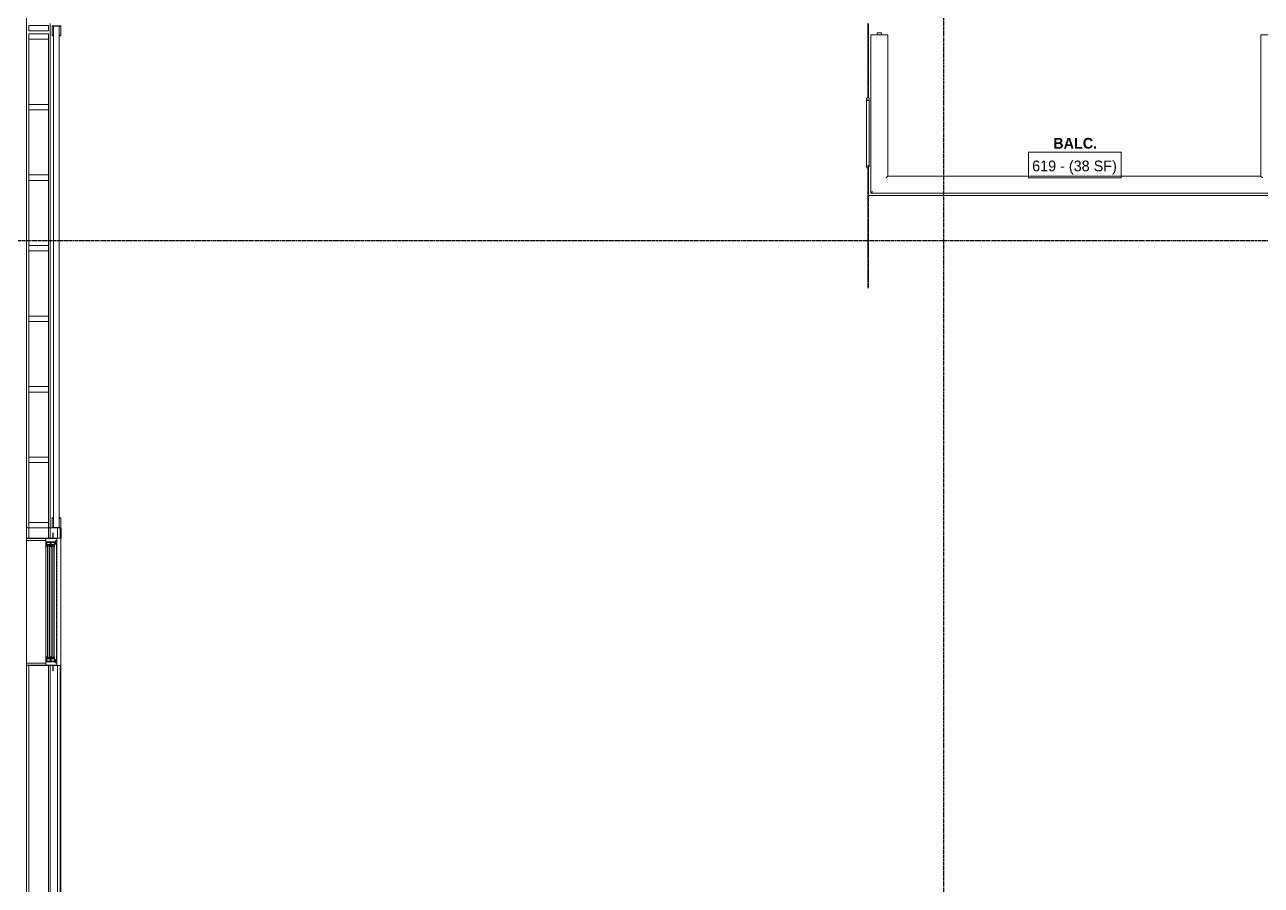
# Model space of a CAD drawing. Header units: inches. Extents: x -4093 to -1777, y 9773 to 12264.
# Drawn here: x -3410.8 to -3065.8, y 11007.4 to 11247.5 of the extents above; entities that cross this region are included whole.
import ezdxf

# ---------------------------------------------------------------- set-up
doc = ezdxf.new("R2010")
doc.units = ezdxf.units.IN
doc.header["$MEASUREMENT"] = 0
for name, pattern in [('Center 1_4_', [0.53125, 0.25, -0.09375, 0.09375, -0.09375]), ('Dash', [0.25, 0.125, -0.125]), ('Grid Line 1_2_', [0.875, 0.5, -0.125, 0.125, -0.125]), ('Hidden 1_8_', [0.1875, 0.125, -0.0625])]:
    doc.linetypes.add(name, pattern=pattern)
for name, color, linetype, lineweight in [('0-1', 7, 'Continuous', 5), ('A-AREA-IDEN', 2, 'Continuous', 9), ('A-DETL-CNTR', 5, 'Center 1_4_', 9), ('A-DETL-GENF', 92, 'Continuous', 18), ('A-DETL-GENF-HDLN', 1, 'Dash', 9), ('A-DETL-HDLN', 90, 'Hidden 1_8_', 9), ('A-FLOR-2', 192, 'Continuous', 9), ('A-FLOR-HRAL', 11, 'Continuous', 9), ('A-GLAZ', 151, 'Continuous', 18), ('A-GLAZ-1', 151, 'Continuous', 9), ('A-GLAZ-2', 151, 'Continuous', 30), ('A-GLAZ-CWMG', 51, 'Continuous', 9), ('A-WALL', 113, 'Continuous', 18), ('A-WALL-3', 113, 'Continuous', 9), ('S-BEAM', 12, 'Continuous', 9), ('S-GRID-1', 1, 'Grid Line 1_2_', 30)]:
    doc.layers.add(name, color=color, linetype=linetype, lineweight=lineweight)
doc.styles.add('Century Gothic', font='ufonts.com_century-gothic.ttf', dxfattribs={"height": 3})
doc.styles.add('Century Gothic_B', font='GOTHICB.TTF', dxfattribs={"height": 3})

# ---------------------------------------------------------------- blocks, each defined once
blk = doc.blocks.new('CTR - 1st Phase - Structure_rvt-1-BACKGROUND - 2ND FLOOR')
at = {"layer": 'S-GRID-1'}
for p, q in [((-3154.32, 9772.61), (-3154.32, 12247.5)), ((-1777.25, 11187.19), (-4076.95, 11187.19))]:
    blk.add_line(p, q, dxfattribs=at)
blk = doc.blocks.new('Rectangular Mullion - Profile_Polycarbonate_Upper and left-3362548-BACKGROUND - 2ND FLOOR')
at = {"layer": 'A-GLAZ-CWMG'}
for p, q in [((-2.75, 1.29), (0, 1.29)), ((-2.75, 0.79), (-2.75, 1.29)), ((-2.5, 0.79), (-2.75, 0.79)), ((-0.06, 1.22), (-2.69, 1.22)), ((-2.69, 1.22), (-2.69, 0.85)), ((-2.69, 0.85), (-2.5, 0.85)), ((-2.5, 0.85), (-2.5, 0.79)), ((-0.06, -1.15), (-0.06, 1.22)), ((0, 1.29), (0, -1.21)), ((-2.75, -1.21), (-2.75, -0.79)), ((-2.75, -0.79), (-2.5, -0.79)), ((0, -1.21), (-2.75, -1.21)), ((-2.5, -0.85), (-2.69, -0.85)), ((-2.69, -0.85), (-2.69, -1.15)), ((-2.69, -1.15), (-0.06, -1.15)), ((-2.5, -0.79), (-2.5, -0.85))]:
    blk.add_line(p, q, dxfattribs=at)
blk = doc.blocks.new('Rectangular Mullion - Profile_Polycarbonate_right-3362549-BACKGROUND - 2ND FLOOR')
at = {"layer": 'A-GLAZ-CWMG'}
for p, q in [((0, 1.29), (-2.75, 1.29)), ((-2.75, 1.29), (-2.75, 0.79)), ((-2.75, 0.79), (-2.5, 0.79)), ((-2.69, 0.85), (-2.69, 1.22)), ((-2.69, 1.22), (-0.06, 1.22)), ((-2.5, 0.85), (-2.69, 0.85)), ((-2.5, 0.79), (-2.5, 0.85)), ((-0.06, 1.22), (-0.06, -1.15)), ((0, -1.21), (0, 1.29)), ((-2.5, -0.79), (-2.75, -0.79)), ((-2.75, -0.79), (-2.75, -1.21)), ((-2.75, -1.21), (0, -1.21)), ((-2.69, -1.15), (-2.69, -0.85)), ((-2.69, -0.85), (-2.5, -0.85)), ((-0.06, -1.15), (-2.69, -1.15)), ((-2.5, -0.85), (-2.5, -0.79))]:
    blk.add_line(p, q, dxfattribs=at)
blk = doc.blocks.new('Rectangular Mullion - Stud - Vertical-3363278-BACKGROUND - 2ND FLOOR')
at = {"layer": 'A-GLAZ-CWMG'}
for p, q in [((-1.5, 2.75), (0, 2.75)), ((-1.5, -2.75), (-1.5, 2.75)), ((0, 2.75), (0, -2.75)), ((0, -2.75), (-1.5, -2.75))]:
    blk.add_line(p, q, dxfattribs=at)
blk = doc.blocks.new('Rectangular Mullion - Stud - Vertical-3363279-BACKGROUND - 2ND FLOOR')
at = {"layer": 'A-GLAZ-CWMG'}
for p, q in [((-1.5, 2.75), (-1.5, -2.75)), ((0, 2.75), (-1.5, 2.75)), ((0, -2.75), (0, 2.75)), ((-1.5, -2.75), (0, -2.75))]:
    blk.add_line(p, q, dxfattribs=at)
blk = doc.blocks.new('Rectangular Mullion - Stud - Base_Head-1991713-BACKGROUND - 2ND FLOOR')
at = {"layer": 'A-GLAZ-CWMG'}
for p, q in [((-3409.67, 11243.46), (-3409.67, 11225.28)), ((-3404.17, 11225.28), (-3404.17, 11243.46))]:
    blk.add_line(p, q, dxfattribs=at)
blk = doc.blocks.new('Rectangular Mullion - Stud - Base_Head-1769174-BACKGROUND - 2ND FLOOR')
at = {"layer": 'A-GLAZ-CWMG'}
for p, q in [((-3409.67, 11223.78), (-3409.67, 11205.59)), ((-3404.17, 11205.59), (-3404.17, 11223.78))]:
    blk.add_line(p, q, dxfattribs=at)
blk = doc.blocks.new('Rectangular Mullion - Stud - Vertical-3363281-BACKGROUND - 2ND FLOOR')
at = {"layer": 'A-GLAZ-CWMG'}
for p, q in [((0, 2.75), (1.5, 2.75)), ((0, -2.75), (0, 2.75)), ((1.5, 2.75), (1.5, -2.75)), ((1.5, -2.75), (0, -2.75))]:
    blk.add_line(p, q, dxfattribs=at)
blk = doc.blocks.new('Rectangular Mullion - Stud - Base_Head-1769175-BACKGROUND - 2ND FLOOR')
at = {"layer": 'A-GLAZ-CWMG'}
for p, q in [((-3409.67, 11125.36), (-3409.67, 11108.68)), ((-3404.17, 11108.68), (-3404.17, 11125.36))]:
    blk.add_line(p, q, dxfattribs=at)
blk = doc.blocks.new('Window-Double_Hung-Marvin-Essential - 1-WIDE _TEMP LOWER_ ESDH3066-3454293-BACKGROUND - 2ND FLOOR')
at = {"layer": 'A-DETL-GENF'}
for p, q in [((-19.25, -2.61), (-19.25, -2.56)), ((-19.25, -2.56), (-17.9, -2.56)), ((-17.75, -2.61), (-19.25, -2.61)), ((-17.9, -2.56), (-17.9, -2.45)), ((-17.9, -2.45), (-17.75, -2.45)), ((-16.72, -0.56), (-17.75, -0.56)), ((-17.75, -3.66), (-17.75, -0.56)), ((-17.08, -3.25), (-17.16, -3.66)), ((-17.08, -3.25), (-16.19, -3.25)), ((-16.85, -3.62), (-16.85, -3.25)), ((-16.72, -3.15), (-16.72, -0.56)), ((-16.38, -3.15), (-16.72, -3.15)), ((-16.56, -0.91), (-15.34, -0.91)), ((-16.56, -0.91), (-16.56, -1.84)), ((-15.34, -1.84), (-16.56, -1.84)), ((-16.56, -2.13), (-15.34, -2.13)), ((-16.56, -2.13), (-16.56, -3.06)), ((-15.34, -3.06), (-16.56, -3.06)), ((-16.38, -3.25), (-16.38, -3.15)), ((-16.18, -3.39), (-16.3, -3.39)), ((-16.3, -3.39), (-16.3, -3.62)), ((-16.19, -3.25), (-16.19, -3.34)), ((-16.19, -3.34), (-16.1, -3.34)), ((-16.18, -3.59), (-16.18, -3.39)), ((-16.1, -3.34), (-16.1, -3.59)), ((-15.28, -1.02), (-15.94, -1.02)), ((-15.94, -1.02), (-15.94, -1.74)), ((-15.94, -1.74), (-15.28, -1.74)), ((-15.28, -2.24), (-15.94, -2.24)), ((-15.94, -2.24), (-15.94, -2.96)), ((-15.94, -2.96), (-15.28, -2.96)), ((15.84, -1.04), (-15.84, -1.04)), ((-15.84, -1.04), (-15.84, -1.73)), ((15.84, -1.17), (-15.84, -1.17)), ((15.84, -1.6), (-15.84, -1.6)), ((15.84, -1.73), (-15.84, -1.73)), ((15.84, -2.26), (-15.84, -2.26)), ((-15.84, -2.26), (-15.84, -2.95)), ((15.84, -2.38), (-15.84, -2.38)), ((15.84, -2.82), (-15.84, -2.82)), ((15.84, -2.95), (-15.84, -2.95)), ((-15.54, -1.17), (-15.54, -1.6)), ((-15.54, -2.38), (-15.54, -2.82)), ((-15.34, -0.91), (-15.28, -0.97)), ((-15.34, -1.84), (-15.28, -1.78)), ((-15.34, -2.13), (-15.28, -2.19)), ((-15.34, -3.06), (-15.28, -3)), ((-15.28, -0.97), (-15.28, -1.02)), ((-15.28, -1.74), (-15.28, -1.78)), ((-15.28, -2.19), (-15.28, -2.24)), ((-15.28, -2.96), (-15.28, -3)), ((15.34, -0.91), (15.28, -0.97)), ((15.28, -0.97), (15.28, -1.02)), ((15.28, -1.02), (15.94, -1.02)), ((15.28, -1.74), (15.28, -1.78)), ((15.94, -1.74), (15.28, -1.74)), ((15.34, -1.84), (15.28, -1.78)), ((15.34, -2.13), (15.28, -2.19)), ((15.28, -2.19), (15.28, -2.24)), ((15.28, -2.24), (15.94, -2.24)), ((15.28, -2.96), (15.28, -3)), ((15.94, -2.96), (15.28, -2.96)), ((15.34, -3.06), (15.28, -3)), ((16.56, -0.91), (15.34, -0.91)), ((15.34, -1.84), (16.56, -1.84)), ((16.56, -2.13), (15.34, -2.13)), ((15.34, -3.06), (16.56, -3.06)), ((15.54, -1.17), (15.54, -1.6)), ((15.54, -2.38), (15.54, -2.82)), ((15.84, -1.04), (15.84, -1.73)), ((15.84, -2.26), (15.84, -2.95)), ((15.94, -1.02), (15.94, -1.74)), ((15.94, -2.24), (15.94, -2.96)), ((16.19, -3.34), (16.1, -3.34)), ((16.1, -3.34), (16.1, -3.59)), ((16.18, -3.59), (16.18, -3.39)), ((16.18, -3.39), (16.3, -3.39)), ((17.08, -3.25), (16.19, -3.25)), ((16.19, -3.25), (16.19, -3.34)), ((16.3, -3.39), (16.3, -3.62)), ((16.38, -3.25), (16.38, -3.15)), ((16.38, -3.15), (16.72, -3.15)), ((16.56, -0.91), (16.56, -1.84)), ((16.56, -2.13), (16.56, -3.06)), ((16.72, -3.15), (16.72, -0.56)), ((16.72, -0.56), (17.75, -0.56)), ((16.85, -3.62), (16.85, -3.25)), ((17.08, -3.25), (17.16, -3.66)), ((17.75, -3.66), (17.75, -0.56)), ((17.9, -2.45), (17.75, -2.45)), ((17.75, -2.61), (19.25, -2.61)), ((17.9, -2.56), (17.9, -2.45)), ((19.25, -2.56), (17.9, -2.56)), ((19.25, -2.61), (19.25, -2.56)), ((-17.75, -3.66), (-17.16, -3.66)), ((-16.3, -3.62), (-16.85, -3.62)), ((-16.18, -3.59), (-16.1, -3.59)), ((16.18, -3.59), (16.1, -3.59)), ((16.3, -3.62), (16.85, -3.62)), ((17.75, -3.66), (17.16, -3.66))]:
    blk.add_line(p, q, dxfattribs=at)
at = {"layer": 'A-DETL-GENF-HDLN'}
blk.add_line((16.1, -3.59), (-16.5, -3.59), dxfattribs=at)
at = {"layer": 'A-GLAZ'}
for p, q in [((-17.13, 4.81), (-17.75, 4.81)), ((-17.13, -0.53), (-17.13, 4.81)), ((17.12, 4.81), (17.75, 4.81)), ((17.12, 4.81), (17.12, -0.53))]:
    blk.add_line(p, q, dxfattribs=at)
at = {"layer": 'A-GLAZ-1'}
for p, q in [((-17.75, 4.81), (17.75, 4.81)), ((-17.75, -0.56), (17.75, -0.56)), ((17.75, -3.66), (-17.75, -3.66)), ((17.75, -4.81), (20.46, -4.81)), ((17.75, -4.88), (17.75, -4.81)), ((20.46, -4.88), (17.75, -4.88)), ((20.46, -4.81), (20.46, -4.88))]:
    blk.add_line(p, q, dxfattribs=at)
at = {"layer": 'A-GLAZ-2'}
for p, q in [((-17.75, -0.53), (-17.75, 4.81)), ((17.75, 4.81), (17.75, -0.53)), ((-17.75, -3.66), (-17.75, -0.56)), ((17.75, -0.56), (17.75, -3.66))]:
    blk.add_line(p, q, dxfattribs=at)
blk = doc.blocks.new('Railing - Baluster_01-2700443-BACKGROUND - 2ND FLOOR')
at = {"layer": 'A-FLOR-HRAL'}
for p, q in [((-0.59, 1.18), (0.59, 1.18)), ((-0.59, 0.59), (-0.59, 1.18)), ((0.59, 1.18), (0.59, 0.59))]:
    blk.add_line(p, q, dxfattribs=at)
blk = doc.blocks.new('Railing - Railing-3415175-BACKGROUND - 2ND FLOOR')
at = {"layer": 'A-FLOR-HRAL'}
for p, q in [((-3174.7, 11244.64), (-3174.7, 11200.53)), ((-3174.7, 11244.64), (-3174.23, 11244.64)), ((-3174.23, 11244.64), (-3170.45, 11244.64)), ((-3170.45, 11244.64), (-3169.97, 11244.64)), ((-3169.97, 11205.25), (-3169.97, 11244.64)), ((-3065.87, 11244.64), (-3065.87, 11205.25)), ((-3065.87, 11244.64), (-3065.4, 11244.64)), ((-3065.4, 11244.64), (-3061.62, 11244.64)), ((-3061.62, 11244.64), (-3061.15, 11244.64)), ((-3061.15, 11200.53), (-3061.15, 11244.64)), ((-3065.87, 11205.25), (-3169.97, 11205.25)), ((-3174.7, 11200.53), (-3061.15, 11200.53))]:
    blk.add_line(p, q, dxfattribs=at)
for points, knots in [([(-3170.45, 11204.78), (-3170.41, 11204.82), (-3170.34, 11204.88), (-3170.27, 11204.96), (-3170.22, 11205.01), (-3170.18, 11205.04), (-3170.15, 11205.08), (-3170.12, 11205.11), (-3170.09, 11205.13), (-3170.06, 11205.16), (-3170.04, 11205.19), (-3170.01, 11205.22), (-3169.98, 11205.24), (-3169.97, 11205.25), (-3169.97, 11205.25)], [0, 0, 0, 0, 0.166667, 0.25, 0.333333, 0.375, 0.416667, 0.5, 0.541667, 0.583333, 0.666667, 0.75, 0.833333, 1, 1, 1, 1]), ([(-3065.4, 11204.78), (-3065.44, 11204.82), (-3065.5, 11204.88), (-3065.58, 11204.96), (-3065.63, 11205.01), (-3065.66, 11205.04), (-3065.7, 11205.08), (-3065.73, 11205.11), (-3065.76, 11205.13), (-3065.78, 11205.16), (-3065.81, 11205.19), (-3065.84, 11205.22), (-3065.87, 11205.24), (-3065.87, 11205.25), (-3065.87, 11205.25)], [0, 0, 0, 0, 0.166667, 0.25, 0.333333, 0.375, 0.416667, 0.5, 0.541667, 0.583333, 0.666667, 0.75, 0.833333, 1, 1, 1, 1]), ([(-3174.7, 11200.53), (-3174.7, 11200.53), (-3174.69, 11200.54), (-3174.66, 11200.56), (-3174.64, 11200.59), (-3174.61, 11200.62), (-3174.58, 11200.64), (-3174.55, 11200.67), (-3174.51, 11200.71), (-3174.47, 11200.75), (-3174.44, 11200.79), (-3174.4, 11200.83), (-3174.33, 11200.9), (-3174.27, 11200.96), (-3174.23, 11201)], [0, 0, 0, 0, 0.166667, 0.25, 0.333333, 0.416667, 0.458333, 0.5, 0.583333, 0.666667, 0.708333, 0.75, 0.833333, 1, 1, 1, 1]), ([(-3061.15, 11200.53), (-3061.15, 11200.53), (-3061.16, 11200.54), (-3061.18, 11200.56), (-3061.21, 11200.59), (-3061.24, 11200.62), (-3061.27, 11200.64), (-3061.29, 11200.67), (-3061.33, 11200.71), (-3061.38, 11200.75), (-3061.41, 11200.79), (-3061.45, 11200.83), (-3061.52, 11200.9), (-3061.58, 11200.96), (-3061.62, 11201)], [0, 0, 0, 0, 0.166667, 0.25, 0.333333, 0.416667, 0.458333, 0.5, 0.583333, 0.666667, 0.708333, 0.75, 0.833333, 1, 1, 1, 1])]:
    blk.add_open_spline(points, degree=3, knots=knots, dxfattribs=at)
blk.add_blockref('Railing - Baluster_01-2700443-BACKGROUND - 2ND FLOOR', (-3172.34, 11244.05))
blk = doc.blocks.new('Walls 41 - Walls 1-3287689-BACKGROUND - 2ND FLOOR')
at = {"layer": 'S-BEAM'}
for p, q in [((-3175.89, 11226.79), (-3175.89, 11207.85)), ((-3175.14, 11207.85), (-3175.14, 11226.79))]:
    blk.add_line(p, q, dxfattribs=at)
at = {"layer": 'S-BEAM', "flags": 128}
for points in [[(-3175.14, 11226.79), (-3175.16, 11226.88), (-3175.19, 11226.97), (-3175.24, 11227.05), (-3175.31, 11227.12), (-3175.39, 11227.16), (-3175.47, 11227.19), (-3175.56, 11227.19), (-3175.65, 11227.16), (-3175.73, 11227.12), (-3175.8, 11227.05), (-3175.85, 11226.97), (-3175.88, 11226.88), (-3175.89, 11226.79)], [(-3175.89, 11226.79), (-3175.88, 11226.69), (-3175.85, 11226.6), (-3175.8, 11226.52), (-3175.73, 11226.46), (-3175.65, 11226.41), (-3175.56, 11226.39), (-3175.47, 11226.39), (-3175.39, 11226.41), (-3175.31, 11226.46), (-3175.24, 11226.52), (-3175.19, 11226.6), (-3175.16, 11226.69), (-3175.14, 11226.79)]]:
    blk.add_lwpolyline(points, dxfattribs=at)
at = {"layer": 'S-BEAM'}
blk.add_ellipse((-3175.52, 11207.85), major_axis=(0.375, 0), ratio=0.93544, start_param=3.141593, end_param=5.223489, dxfattribs=at)

msp = doc.modelspace()

# ---------------------------------------------------------------- linework, layer by layer
at = {"layer": 'A-AREA-IDEN', "flags": 128}
msp.add_lwpolyline([(-3130.71, 11211.94), (-3104.87, 11211.94), (-3104.87, 11204.78), (-3130.71, 11204.78)], close=True, dxfattribs=at)
at = {"layer": 'A-DETL-CNTR'}
for p, q in [((-3175.52, 11247.89), (-3175.52, 11227.19)), ((-3175.52, 11208.25), (-3175.52, 11174))]:
    msp.add_line(p, q, dxfattribs=at)
at = {"layer": 'A-DETL-HDLN'}
for p, q in [((-3175.34, 11247.89), (-3175.34, 11227.13)), ((-3175.34, 11208.3), (-3175.34, 11174))]:
    msp.add_line(p, q, dxfattribs=at)
at = {"layer": 'A-FLOR-2'}
for p, q in [((-3175.34, 11247.89), (-3175.34, 11227.13)), ((-3175.34, 11207.92), (-3175.34, 11199.89)), ((-3175.34, 11199.89), (-3060.51, 11199.89))]:
    msp.add_line(p, q, dxfattribs=at)
at = {"layer": 'A-WALL'}
for p, q in [((-3409.67, 11104.28), (-3409.67, 11107.18)), ((-3404.17, 11104.28), (-3404.17, 11107.18)), ((-3403.67, 11104.28), (-3403.67, 11107.18)), ((-3401.67, 11104.28), (-3401.67, 11107.18)), ((-3400.92, 11104.28), (-3400.92, 11107.18)), ((-3409.67, 10842.51), (-3409.67, 11068.78)), ((-3404.17, 10848.64), (-3404.17, 11068.78)), ((-3403.67, 10849.14), (-3403.67, 11068.78)), ((-3401.67, 10849.14), (-3401.67, 11068.78)), ((-3400.92, 10850.64), (-3400.92, 11068.78))]:
    msp.add_line(p, q, dxfattribs=at)
at = {"layer": 'A-WALL-3'}
for p, q in [((-3410.3, 11104.28), (-3410.3, 11256.26)), ((-3403.67, 11247.89), (-3403.67, 11107.18)), ((-3401.17, 11247.13), (-3402.75, 11247.13)), ((-3402.75, 11247.13), (-3402.75, 11107.24)), ((-3401.17, 11107.24), (-3401.17, 11247.13)), ((-3400.67, 11107.18), (-3410.3, 11107.18)), ((-3402.75, 11107.24), (-3401.17, 11107.24)), ((-3400.67, 11106.99), (-3400.67, 11107.18)), ((-3404.95, 11104.28), (-3404.92, 11104.28)), ((-3401.83, 11104.28), (-3400.67, 11104.28)), ((-3400.67, 10850.89), (-3400.67, 11104.28)), ((-3410.3, 11068.78), (-3410.3, 10842.51)), ((-3404.92, 11068.78), (-3404.95, 11068.78)), ((-3400.67, 11068.78), (-3401.83, 11068.78))]:
    msp.add_line(p, q, dxfattribs=at)

# ---------------------------------------------------------------- block references
at = {"layer": '0-1'}
msp.add_blockref('CTR - 1st Phase - Structure_rvt-1-BACKGROUND - 2ND FLOOR', (0, 0), dxfattribs=at)
at = {"layer": 'A-FLOR-HRAL'}
msp.add_blockref('Railing - Railing-3415175-BACKGROUND - 2ND FLOOR', (0, 0), dxfattribs=at)
at = {"layer": 'A-GLAZ-1', "rotation": 89.99999999999993}
msp.add_blockref('Window-Double_Hung-Marvin-Essential - 1-WIDE _TEMP LOWER_ ESDH3066-3454293-BACKGROUND - 2ND FLOOR', (-3405.49, 11086.53), dxfattribs=at)
at = {"layer": 'A-GLAZ-CWMG'}
for name, p, rotation in [('Rectangular Mullion - Stud - Vertical-3363279-BACKGROUND - 2ND FLOOR', (-3406.92, 11247.29), 90.00000000000892), ('Rectangular Mullion - Profile_Polycarbonate_right-3362549-BACKGROUND - 2ND FLOOR', (-3401.96, 11107.18), 270)]:
    msp.add_blockref(name, p, dxfattribs=dict(at, rotation=rotation))
at = {"layer": 'A-GLAZ-CWMG', "extrusion": (0, 0, -1)}
for name, p, rotation in [('Rectangular Mullion - Profile_Polycarbonate_Upper and left-3362548-BACKGROUND - 2ND FLOOR', (3401.96, 11247.19), 90), ('Rectangular Mullion - Stud - Vertical-3363281-BACKGROUND - 2ND FLOOR', (3406.92, 11244.96), 269.9999999999911), ('Rectangular Mullion - Stud - Vertical-3363281-BACKGROUND - 2ND FLOOR', (3406.92, 11225.28), 269.9999999999911), ('Rectangular Mullion - Stud - Vertical-3363281-BACKGROUND - 2ND FLOOR', (3406.92, 11205.59), 269.9999999999911), ('Rectangular Mullion - Stud - Vertical-3363281-BACKGROUND - 2ND FLOOR', (3406.92, 11185.91), 269.9999999999911), ('Rectangular Mullion - Stud - Vertical-3363281-BACKGROUND - 2ND FLOOR', (3406.92, 11166.23), 269.9999999999911), ('Rectangular Mullion - Stud - Vertical-3363281-BACKGROUND - 2ND FLOOR', (3406.92, 11146.54), 269.9999999999911), ('Rectangular Mullion - Stud - Vertical-3363281-BACKGROUND - 2ND FLOOR', (3406.92, 11126.86), 269.9999999999911), ('Rectangular Mullion - Stud - Vertical-3363278-BACKGROUND - 2ND FLOOR', (3406.92, 11107.18), 269.9999999999911)]:
    msp.add_blockref(name, p, dxfattribs=dict(at, rotation=rotation))
at = {"layer": 'A-GLAZ-CWMG'}
for name, p in [('Rectangular Mullion - Stud - Base_Head-1991713-BACKGROUND - 2ND FLOOR', (0, 0)), ('Rectangular Mullion - Stud - Base_Head-1769174-BACKGROUND - 2ND FLOOR', (0, 0)), ('Rectangular Mullion - Stud - Base_Head-1769174-BACKGROUND - 2ND FLOOR', (0, -19.68)), ('Rectangular Mullion - Stud - Base_Head-1769174-BACKGROUND - 2ND FLOOR', (0, -39.37)), ('Rectangular Mullion - Stud - Base_Head-1769174-BACKGROUND - 2ND FLOOR', (0, -59.05)), ('Rectangular Mullion - Stud - Base_Head-1769174-BACKGROUND - 2ND FLOOR', (0, -78.73)), ('Rectangular Mullion - Stud - Base_Head-1769175-BACKGROUND - 2ND FLOOR', (0, 0))]:
    msp.add_blockref(name, p, dxfattribs=at)
at = {"layer": 'S-BEAM'}
msp.add_blockref('Walls 41 - Walls 1-3287689-BACKGROUND - 2ND FLOOR', (0, 0), dxfattribs=at)

# ---------------------------------------------------------------- texts
at = {"layer": 'A-AREA-IDEN', "char_height": 3, "attachment_point": 1}
for s, insert, width, style in [('BALC.', (-3123.83, 11215.93), 14.544, 'Century Gothic_B'), ('619 - (38 SF)', (-3129.71, 11209.61), 28.785, 'Century Gothic')]:
    msp.add_mtext(s, dxfattribs=dict(at, insert=insert, width=width, style=style))

doc.saveas('drawing.dxf')
